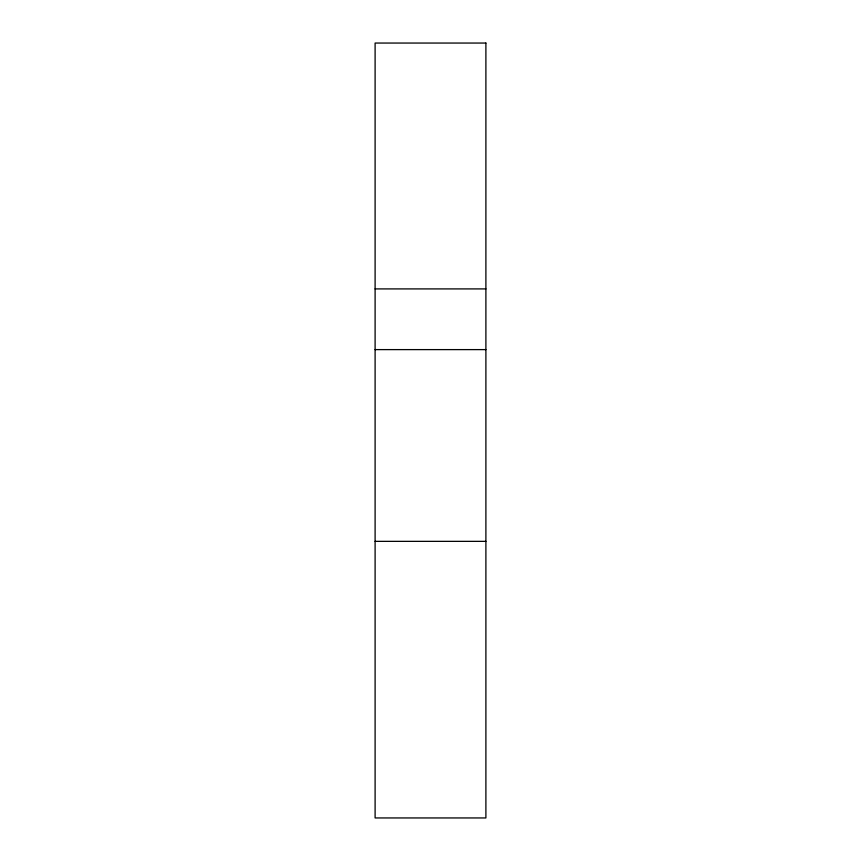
<?xml version="1.0" encoding="UTF-8"?>
<svg xmlns="http://www.w3.org/2000/svg" width="861" height="861" viewBox="0 0 861 861"><rect width="100%" height="100%" fill="white"/><g stroke="black" fill="none" stroke-linecap="round" stroke-linejoin="round"><path stroke-width="1.29" d="M375.105 288.909L485.895 288.909M375.105 349.609L485.895 349.609M375.105 541.354L485.895 541.354M485.895 43.05L375.105 43.05L375.105 817.95L485.895 817.95L485.895 43.05"/></g></svg>
